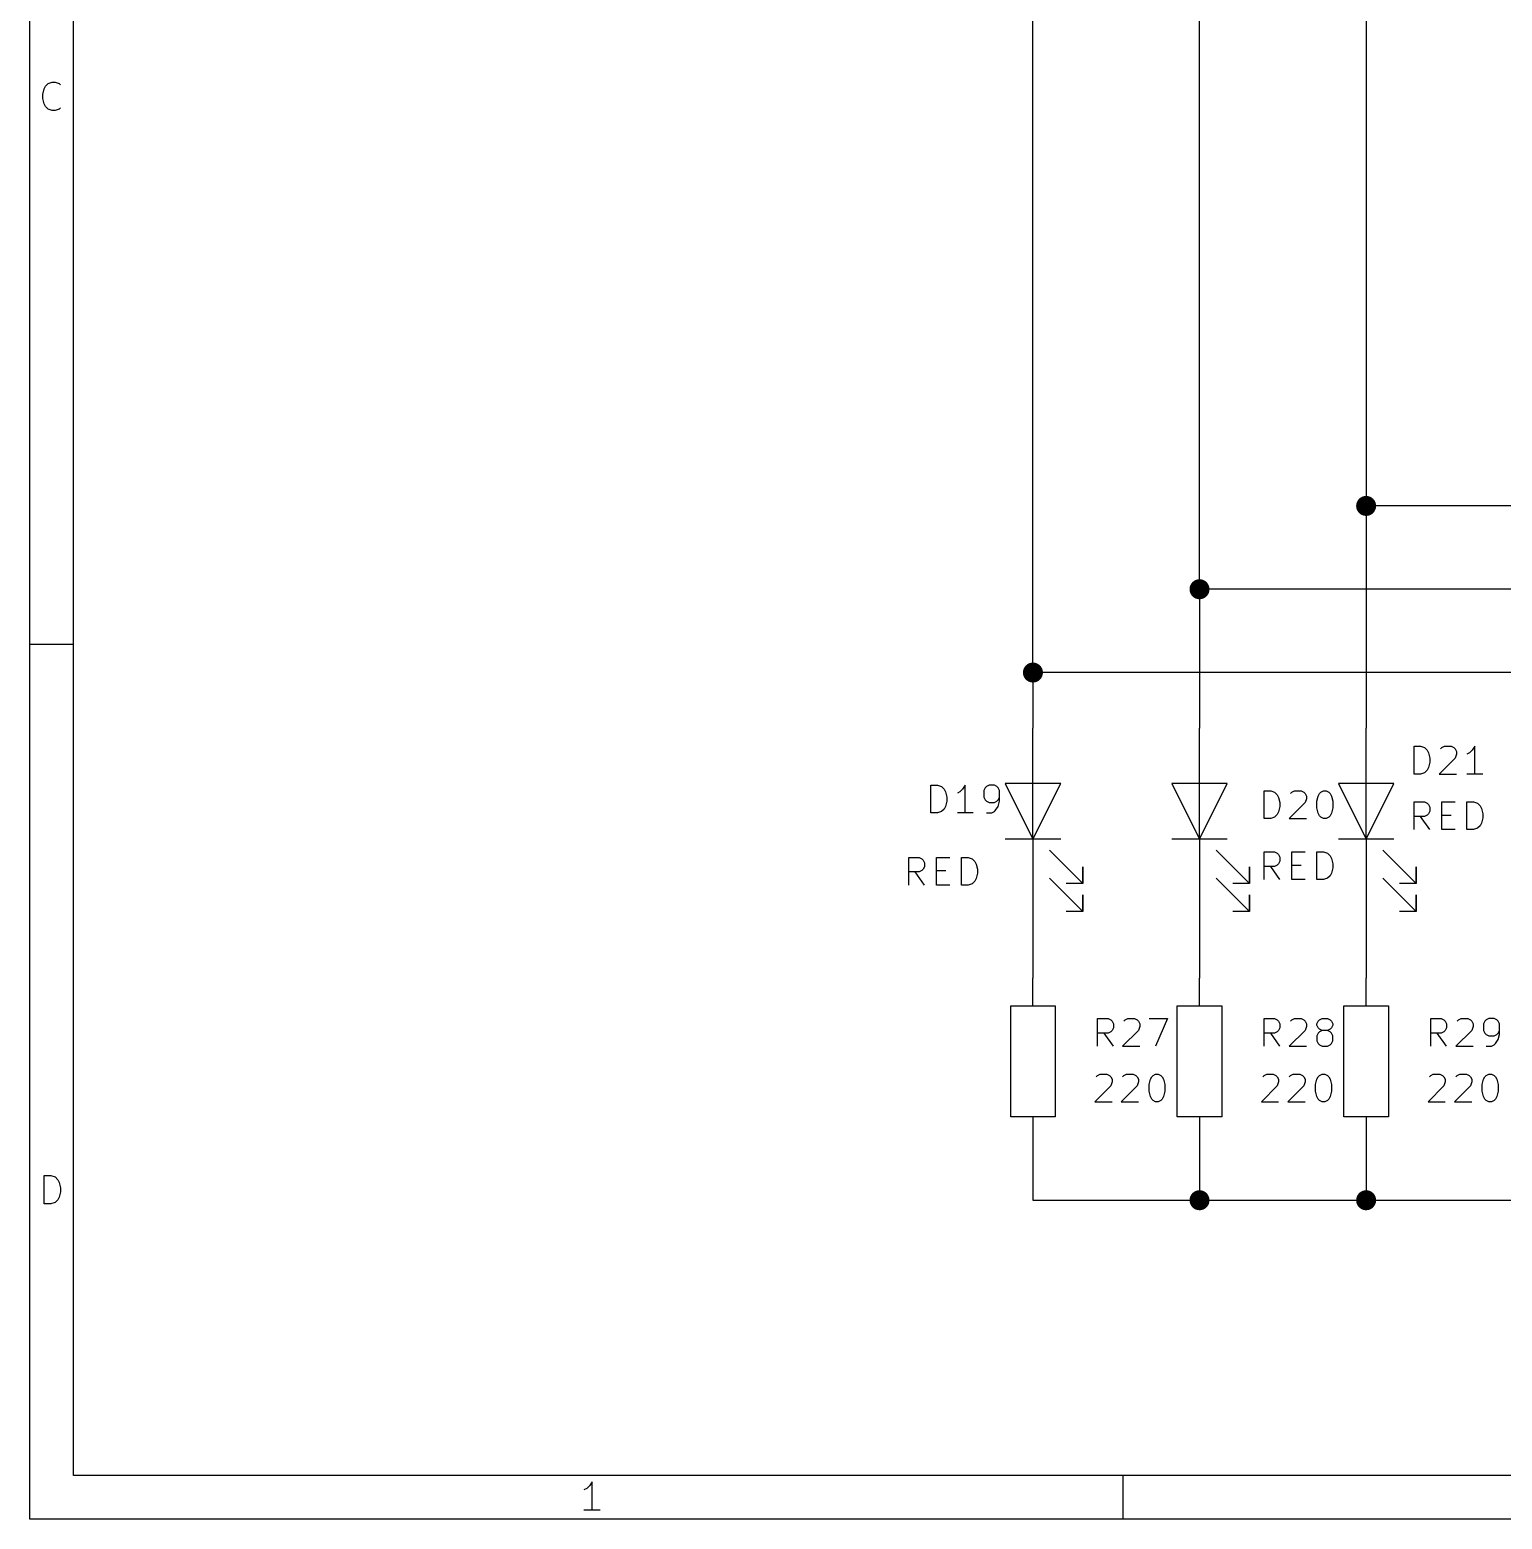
# Model space of a CAD drawing. Extents: x 0.4 to 11.3, y -7.9 to -0.4.
# Drawn here: x 0.394 to 3.045, y -7.874 to -5.193 of the extents above; entities that cross this region are included whole.
import ezdxf

# ---------------------------------------------------------------- set-up
doc = ezdxf.new("R2010")
doc.units = 0
doc.header["$MEASUREMENT"] = 0
for name, color, linetype in [('CYAN2', 4, 'CONTINUOUS'), ('GREEN3', 91, 'CONTINUOUS'), ('RED2', 1, 'CONTINUOUS')]:
    doc.layers.add(name, color=color, linetype=linetype)

msp = doc.modelspace()

# ---------------------------------------------------------------- linework, layer by layer
at = {"layer": 'CYAN2', "linetype": 'CONTINUOUS'}
for p, q in [((2.8863, -6.5328), (2.8863, -6.4828)), ((2.8863, -6.4828), (2.8982, -6.4828)), ((2.8863, -6.5328), (2.8863, -6.4828)), ((2.8863, -6.4828), (2.8982, -6.4828)), ((2.8982, -6.4828), (2.9053, -6.4852)), ((2.8982, -6.4828), (2.9053, -6.4852)), ((2.9053, -6.4852), (2.9101, -6.4899)), ((2.9053, -6.4852), (2.9101, -6.4899)), ((2.9339, -6.4876), (2.9363, -6.4852)), ((2.9339, -6.4876), (2.9363, -6.4852)), ((2.9363, -6.4852), (2.941, -6.4828)), ((2.9363, -6.4852), (2.941, -6.4828)), ((2.941, -6.4828), (2.9529, -6.4828)), ((2.941, -6.4828), (2.9529, -6.4828)), ((2.9529, -6.4828), (2.9577, -6.4852)), ((2.9529, -6.4828), (2.9577, -6.4852)), ((2.9577, -6.4852), (2.9601, -6.4876)), ((2.9577, -6.4852), (2.9601, -6.4876)), ((2.9601, -6.4876), (2.9625, -6.4923)), ((2.9601, -6.4876), (2.9625, -6.4923)), ((2.9958, -6.4828), (2.991, -6.4899)), ((2.9958, -6.4828), (2.991, -6.4899)), ((2.9958, -6.5328), (2.9958, -6.4828)), ((2.9958, -6.5328), (2.9958, -6.4828)), ((2.9101, -6.4899), (2.9125, -6.4947)), ((2.9101, -6.4899), (2.9125, -6.4947)), ((2.9125, -6.4947), (2.9149, -6.5042)), ((2.9125, -6.4947), (2.9149, -6.5042)), ((2.9149, -6.5114), (2.9125, -6.5209)), ((2.9149, -6.5114), (2.9125, -6.5209)), ((2.9149, -6.5042), (2.9149, -6.5114)), ((2.9149, -6.5042), (2.9149, -6.5114)), ((2.9601, -6.5042), (2.9315, -6.5328)), ((2.9601, -6.5042), (2.9315, -6.5328)), ((2.9625, -6.4971), (2.9601, -6.5042)), ((2.9625, -6.4971), (2.9601, -6.5042)), ((2.9625, -6.4923), (2.9625, -6.4971)), ((2.9625, -6.4923), (2.9625, -6.4971)), ((2.9863, -6.4947), (2.9815, -6.4971)), ((2.9863, -6.4947), (2.9815, -6.4971)), ((2.991, -6.4899), (2.9863, -6.4947)), ((2.991, -6.4899), (2.9863, -6.4947)), ((2.8982, -6.5328), (2.8863, -6.5328)), ((2.8982, -6.5328), (2.8863, -6.5328)), ((2.9053, -6.5304), (2.8982, -6.5328)), ((2.9053, -6.5304), (2.8982, -6.5328)), ((2.9101, -6.5257), (2.9053, -6.5304)), ((2.9101, -6.5257), (2.9053, -6.5304)), ((2.9125, -6.5209), (2.9101, -6.5257)), ((2.9125, -6.5209), (2.9101, -6.5257)), ((2.9315, -6.5328), (2.9625, -6.5328)), ((2.9315, -6.5328), (2.9625, -6.5328)), ((3.0101, -6.5328), (2.9815, -6.5328)), ((3.0101, -6.5328), (2.9815, -6.5328)), ((2.0163, -6.6028), (2.0163, -6.5528)), ((2.0163, -6.5528), (2.0282, -6.5528)), ((2.0282, -6.5528), (2.0353, -6.5552)), ((2.0353, -6.5552), (2.0401, -6.5599)), ((2.0401, -6.5599), (2.0425, -6.5647)), ((2.0425, -6.5647), (2.0449, -6.5742)), ((2.0687, -6.5647), (2.0639, -6.5671)), ((2.0734, -6.5599), (2.0687, -6.5647)), ((2.0782, -6.5528), (2.0734, -6.5599)), ((2.0782, -6.6028), (2.0782, -6.5528)), ((2.1139, -6.5576), (2.1115, -6.5623)), ((2.1115, -6.5623), (2.1115, -6.5742)), ((2.1163, -6.5552), (2.1139, -6.5576)), ((2.121, -6.5528), (2.1163, -6.5552)), ((2.1306, -6.5528), (2.121, -6.5528)), ((2.1353, -6.5552), (2.1306, -6.5528)), ((2.1377, -6.5576), (2.1353, -6.5552)), ((2.1401, -6.5623), (2.1377, -6.5576)), ((2.1401, -6.5814), (2.1401, -6.5623)), ((2.6163, -6.6128), (2.6163, -6.5628)), ((2.6163, -6.5628), (2.6282, -6.5628)), ((2.6163, -6.6128), (2.6163, -6.5628)), ((2.6163, -6.5628), (2.6282, -6.5628)), ((2.6282, -6.5628), (2.6353, -6.5652)), ((2.6282, -6.5628), (2.6353, -6.5652)), ((2.6353, -6.5652), (2.6401, -6.5699)), ((2.6353, -6.5652), (2.6401, -6.5699)), ((2.6639, -6.5676), (2.6663, -6.5652)), ((2.6639, -6.5676), (2.6663, -6.5652)), ((2.6663, -6.5652), (2.671, -6.5628)), ((2.6663, -6.5652), (2.671, -6.5628)), ((2.671, -6.5628), (2.6829, -6.5628)), ((2.671, -6.5628), (2.6829, -6.5628)), ((2.6829, -6.5628), (2.6877, -6.5652)), ((2.6829, -6.5628), (2.6877, -6.5652)), ((2.6877, -6.5652), (2.6901, -6.5676)), ((2.6877, -6.5652), (2.6901, -6.5676)), ((2.6901, -6.5676), (2.6925, -6.5723)), ((2.6901, -6.5676), (2.6925, -6.5723)), ((2.7139, -6.5723), (2.7163, -6.5676)), ((2.7139, -6.5723), (2.7163, -6.5676)), ((2.7163, -6.5676), (2.7187, -6.5652)), ((2.7163, -6.5676), (2.7187, -6.5652)), ((2.7187, -6.5652), (2.7234, -6.5628)), ((2.7187, -6.5652), (2.7234, -6.5628)), ((2.7234, -6.5628), (2.7282, -6.5628)), ((2.7234, -6.5628), (2.7282, -6.5628)), ((2.7282, -6.5628), (2.7329, -6.5652)), ((2.7282, -6.5628), (2.7329, -6.5652)), ((2.7329, -6.5652), (2.7353, -6.5676)), ((2.7329, -6.5652), (2.7353, -6.5676)), ((2.7353, -6.5676), (2.7377, -6.5723)), ((2.7353, -6.5676), (2.7377, -6.5723)), ((2.0401, -6.5957), (2.0353, -6.6004)), ((2.0425, -6.5909), (2.0401, -6.5957)), ((2.0449, -6.5814), (2.0425, -6.5909)), ((2.0449, -6.5742), (2.0449, -6.5814)), ((2.1115, -6.5742), (2.1139, -6.579)), ((2.1139, -6.579), (2.1163, -6.5814)), ((2.1163, -6.5814), (2.121, -6.5838)), ((2.121, -6.5838), (2.1306, -6.5838)), ((2.1306, -6.5838), (2.1353, -6.5814)), ((2.1329, -6.598), (2.1377, -6.5909)), ((2.1353, -6.5814), (2.1377, -6.579)), ((2.1377, -6.579), (2.1401, -6.5742)), ((2.1377, -6.5909), (2.1401, -6.5814)), ((2.6401, -6.5699), (2.6425, -6.5747)), ((2.6401, -6.5699), (2.6425, -6.5747)), ((2.6425, -6.5747), (2.6449, -6.5842)), ((2.6425, -6.5747), (2.6449, -6.5842)), ((2.6449, -6.5914), (2.6425, -6.6009)), ((2.6449, -6.5914), (2.6425, -6.6009)), ((2.6449, -6.5842), (2.6449, -6.5914)), ((2.6449, -6.5842), (2.6449, -6.5914)), ((2.6901, -6.5842), (2.6615, -6.6128)), ((2.6901, -6.5842), (2.6615, -6.6128)), ((2.6925, -6.5771), (2.6901, -6.5842)), ((2.6925, -6.5771), (2.6901, -6.5842)), ((2.6925, -6.5723), (2.6925, -6.5771)), ((2.6925, -6.5723), (2.6925, -6.5771)), ((2.7115, -6.5818), (2.7139, -6.5723)), ((2.7115, -6.5818), (2.7139, -6.5723)), ((2.7115, -6.5938), (2.7115, -6.5818)), ((2.7115, -6.5938), (2.7115, -6.5818)), ((2.7139, -6.6033), (2.7115, -6.5938)), ((2.7139, -6.6033), (2.7115, -6.5938)), ((2.7377, -6.5723), (2.7401, -6.5818)), ((2.7377, -6.5723), (2.7401, -6.5818)), ((2.7401, -6.5938), (2.7377, -6.6033)), ((2.7401, -6.5938), (2.7377, -6.6033)), ((2.7401, -6.5818), (2.7401, -6.5938)), ((2.7401, -6.5818), (2.7401, -6.5938)), ((2.8863, -6.6328), (2.8863, -6.5828)), ((2.8863, -6.5828), (2.9053, -6.5828)), ((2.8863, -6.6328), (2.8863, -6.5828)), ((2.8863, -6.5828), (2.9053, -6.5828)), ((2.9053, -6.5828), (2.9101, -6.5852)), ((2.9053, -6.5828), (2.9101, -6.5852)), ((2.9101, -6.5852), (2.9125, -6.5876)), ((2.9101, -6.5852), (2.9125, -6.5876)), ((2.9125, -6.5876), (2.9149, -6.5923)), ((2.9125, -6.5876), (2.9149, -6.5923)), ((2.9149, -6.5923), (2.9149, -6.5995)), ((2.9149, -6.5923), (2.9149, -6.5995)), ((2.9363, -6.6328), (2.9363, -6.5828)), ((2.9363, -6.5828), (2.9601, -6.5828)), ((2.9363, -6.6328), (2.9363, -6.5828)), ((2.9363, -6.5828), (2.9601, -6.5828)), ((2.9815, -6.6328), (2.9815, -6.5828)), ((2.9815, -6.5828), (2.9934, -6.5828)), ((2.9815, -6.6328), (2.9815, -6.5828)), ((2.9815, -6.5828), (2.9934, -6.5828)), ((2.9934, -6.5828), (3.0006, -6.5852)), ((2.9934, -6.5828), (3.0006, -6.5852)), ((3.0006, -6.5852), (3.0053, -6.5899)), ((3.0006, -6.5852), (3.0053, -6.5899)), ((3.0053, -6.5899), (3.0077, -6.5947)), ((3.0053, -6.5899), (3.0077, -6.5947)), ((3.0077, -6.5947), (3.0101, -6.6042)), ((3.0077, -6.5947), (3.0101, -6.6042)), ((2.0282, -6.6028), (2.0163, -6.6028)), ((2.0353, -6.6004), (2.0282, -6.6028)), ((2.0925, -6.6028), (2.0639, -6.6028)), ((2.1163, -6.6028), (2.1258, -6.6028)), ((2.1258, -6.6028), (2.1306, -6.6004)), ((2.1306, -6.6004), (2.1329, -6.598)), ((2.6282, -6.6128), (2.6163, -6.6128)), ((2.6282, -6.6128), (2.6163, -6.6128)), ((2.6353, -6.6104), (2.6282, -6.6128)), ((2.6353, -6.6104), (2.6282, -6.6128)), ((2.6401, -6.6057), (2.6353, -6.6104)), ((2.6401, -6.6057), (2.6353, -6.6104)), ((2.6425, -6.6009), (2.6401, -6.6057)), ((2.6425, -6.6009), (2.6401, -6.6057)), ((2.6615, -6.6128), (2.6925, -6.6128)), ((2.6615, -6.6128), (2.6925, -6.6128)), ((2.7163, -6.608), (2.7139, -6.6033)), ((2.7163, -6.608), (2.7139, -6.6033)), ((2.7187, -6.6104), (2.7163, -6.608)), ((2.7187, -6.6104), (2.7163, -6.608)), ((2.7234, -6.6128), (2.7187, -6.6104)), ((2.7234, -6.6128), (2.7187, -6.6104)), ((2.7282, -6.6128), (2.7234, -6.6128)), ((2.7282, -6.6128), (2.7234, -6.6128)), ((2.7329, -6.6104), (2.7282, -6.6128)), ((2.7329, -6.6104), (2.7282, -6.6128)), ((2.7353, -6.608), (2.7329, -6.6104)), ((2.7353, -6.608), (2.7329, -6.6104)), ((2.7377, -6.6033), (2.7353, -6.608)), ((2.7377, -6.6033), (2.7353, -6.608)), ((2.9053, -6.609), (2.8863, -6.609)), ((2.9053, -6.609), (2.8863, -6.609)), ((2.9149, -6.6328), (2.8982, -6.609)), ((2.9149, -6.6328), (2.8982, -6.609)), ((2.9101, -6.6066), (2.9053, -6.609)), ((2.9101, -6.6066), (2.9053, -6.609)), ((2.9125, -6.6042), (2.9101, -6.6066)), ((2.9125, -6.6042), (2.9101, -6.6066)), ((2.9149, -6.5995), (2.9125, -6.6042)), ((2.9149, -6.5995), (2.9125, -6.6042)), ((2.9363, -6.6066), (2.9529, -6.6066)), ((2.9363, -6.6066), (2.9529, -6.6066)), ((3.0077, -6.6209), (3.0053, -6.6257)), ((3.0077, -6.6209), (3.0053, -6.6257)), ((3.0101, -6.6114), (3.0077, -6.6209)), ((3.0101, -6.6114), (3.0077, -6.6209)), ((3.0101, -6.6042), (3.0101, -6.6114)), ((3.0101, -6.6042), (3.0101, -6.6114)), ((2.9601, -6.6328), (2.9363, -6.6328)), ((2.9601, -6.6328), (2.9363, -6.6328)), ((2.9934, -6.6328), (2.9815, -6.6328)), ((2.9934, -6.6328), (2.9815, -6.6328)), ((3.0006, -6.6304), (2.9934, -6.6328)), ((3.0006, -6.6304), (2.9934, -6.6328)), ((3.0053, -6.6257), (3.0006, -6.6304)), ((3.0053, -6.6257), (3.0006, -6.6304)), ((2.6163, -6.7228), (2.6163, -6.6728)), ((2.6163, -6.6728), (2.6353, -6.6728)), ((2.6163, -6.7228), (2.6163, -6.6728)), ((2.6163, -6.6728), (2.6353, -6.6728)), ((2.6353, -6.6728), (2.6401, -6.6752)), ((2.6353, -6.6728), (2.6401, -6.6752)), ((2.6401, -6.6752), (2.6425, -6.6776)), ((2.6401, -6.6752), (2.6425, -6.6776)), ((2.6663, -6.7228), (2.6663, -6.6728)), ((2.6663, -6.6728), (2.6901, -6.6728)), ((2.6663, -6.7228), (2.6663, -6.6728)), ((2.6663, -6.6728), (2.6901, -6.6728)), ((2.7115, -6.7228), (2.7115, -6.6728)), ((2.7115, -6.6728), (2.7234, -6.6728)), ((2.7115, -6.7228), (2.7115, -6.6728)), ((2.7115, -6.6728), (2.7234, -6.6728)), ((2.7234, -6.6728), (2.7306, -6.6752)), ((2.7234, -6.6728), (2.7306, -6.6752)), ((2.7306, -6.6752), (2.7353, -6.6799)), ((2.7306, -6.6752), (2.7353, -6.6799)), ((1.9763, -6.7328), (1.9763, -6.6828)), ((1.9763, -6.6828), (1.9953, -6.6828)), ((1.9953, -6.6828), (2.0001, -6.6852)), ((2.0001, -6.6852), (2.0025, -6.6876)), ((2.0025, -6.6876), (2.0049, -6.6923)), ((2.0049, -6.6995), (2.0025, -6.7042)), ((2.0049, -6.6923), (2.0049, -6.6995)), ((2.0263, -6.7328), (2.0263, -6.6828)), ((2.0263, -6.6828), (2.0501, -6.6828)), ((2.0715, -6.7328), (2.0715, -6.6828)), ((2.0715, -6.6828), (2.0834, -6.6828)), ((2.0834, -6.6828), (2.0906, -6.6852)), ((2.0906, -6.6852), (2.0953, -6.6899)), ((2.0953, -6.6899), (2.0977, -6.6947)), ((2.0977, -6.6947), (2.1001, -6.7042)), ((2.6353, -6.699), (2.6163, -6.699)), ((2.6353, -6.699), (2.6163, -6.699)), ((2.6449, -6.7228), (2.6282, -6.699)), ((2.6449, -6.7228), (2.6282, -6.699)), ((2.6401, -6.6966), (2.6353, -6.699)), ((2.6401, -6.6966), (2.6353, -6.699)), ((2.6425, -6.6942), (2.6401, -6.6966)), ((2.6425, -6.6942), (2.6401, -6.6966)), ((2.6425, -6.6776), (2.6449, -6.6823)), ((2.6425, -6.6776), (2.6449, -6.6823)), ((2.6449, -6.6895), (2.6425, -6.6942)), ((2.6449, -6.6895), (2.6425, -6.6942)), ((2.6449, -6.6823), (2.6449, -6.6895)), ((2.6449, -6.6823), (2.6449, -6.6895)), ((2.6663, -6.6966), (2.6829, -6.6966)), ((2.6663, -6.6966), (2.6829, -6.6966)), ((2.7353, -6.6799), (2.7377, -6.6847)), ((2.7353, -6.6799), (2.7377, -6.6847)), ((2.7377, -6.6847), (2.7401, -6.6942)), ((2.7377, -6.6847), (2.7401, -6.6942)), ((2.7401, -6.7014), (2.7377, -6.7109)), ((2.7401, -6.7014), (2.7377, -6.7109)), ((2.7401, -6.6942), (2.7401, -6.7014)), ((2.7401, -6.6942), (2.7401, -6.7014)), ((1.9953, -6.709), (1.9763, -6.709)), ((2.0049, -6.7328), (1.9882, -6.709)), ((2.0001, -6.7066), (1.9953, -6.709)), ((2.0025, -6.7042), (2.0001, -6.7066)), ((2.0263, -6.7066), (2.0429, -6.7066)), ((2.0906, -6.7304), (2.0834, -6.7328)), ((2.0953, -6.7257), (2.0906, -6.7304)), ((2.0977, -6.7209), (2.0953, -6.7257)), ((2.1001, -6.7114), (2.0977, -6.7209)), ((2.1001, -6.7042), (2.1001, -6.7114)), ((2.6901, -6.7228), (2.6663, -6.7228)), ((2.6901, -6.7228), (2.6663, -6.7228)), ((2.7234, -6.7228), (2.7115, -6.7228)), ((2.7234, -6.7228), (2.7115, -6.7228)), ((2.7306, -6.7204), (2.7234, -6.7228)), ((2.7306, -6.7204), (2.7234, -6.7228)), ((2.7353, -6.7157), (2.7306, -6.7204)), ((2.7353, -6.7157), (2.7306, -6.7204)), ((2.7377, -6.7109), (2.7353, -6.7157)), ((2.7377, -6.7109), (2.7353, -6.7157)), ((2.0501, -6.7328), (2.0263, -6.7328)), ((2.0834, -6.7328), (2.0715, -6.7328)), ((2.3163, -7.0228), (2.3163, -6.9728)), ((2.3163, -6.9728), (2.3353, -6.9728)), ((2.3353, -6.9728), (2.3401, -6.9752)), ((2.3401, -6.9966), (2.3353, -6.999)), ((2.3401, -6.9752), (2.3425, -6.9776)), ((2.3425, -6.9942), (2.3401, -6.9966)), ((2.3425, -6.9776), (2.3449, -6.9823)), ((2.3449, -6.9895), (2.3425, -6.9942)), ((2.3449, -6.9823), (2.3449, -6.9895)), ((2.3901, -6.9942), (2.3615, -7.0228)), ((2.3639, -6.9776), (2.3663, -6.9752)), ((2.3663, -6.9752), (2.371, -6.9728)), ((2.371, -6.9728), (2.3829, -6.9728)), ((2.3829, -6.9728), (2.3877, -6.9752)), ((2.3877, -6.9752), (2.3901, -6.9776)), ((2.3901, -6.9776), (2.3925, -6.9823)), ((2.3925, -6.9871), (2.3901, -6.9942)), ((2.3925, -6.9823), (2.3925, -6.9871)), ((2.4091, -6.9728), (2.4425, -6.9728)), ((2.4425, -6.9728), (2.421, -7.0228)), ((2.6163, -7.0228), (2.6163, -6.9728)), ((2.6163, -6.9728), (2.6353, -6.9728)), ((2.6353, -6.9728), (2.6401, -6.9752)), ((2.6401, -6.9966), (2.6353, -6.999)), ((2.6401, -6.9752), (2.6425, -6.9776)), ((2.6425, -6.9942), (2.6401, -6.9966)), ((2.6425, -6.9776), (2.6449, -6.9823)), ((2.6449, -6.9895), (2.6425, -6.9942)), ((2.6449, -6.9823), (2.6449, -6.9895)), ((2.6901, -6.9942), (2.6615, -7.0228)), ((2.6639, -6.9776), (2.6663, -6.9752)), ((2.6663, -6.9752), (2.671, -6.9728)), ((2.671, -6.9728), (2.6829, -6.9728)), ((2.6829, -6.9728), (2.6877, -6.9752)), ((2.6877, -6.9752), (2.6901, -6.9776)), ((2.6901, -6.9776), (2.6925, -6.9823)), ((2.6925, -6.9871), (2.6901, -6.9942)), ((2.6925, -6.9823), (2.6925, -6.9871)), ((2.7115, -6.9823), (2.7139, -6.9776)), ((2.7115, -6.9847), (2.7115, -6.9823)), ((2.7139, -6.9895), (2.7115, -6.9847)), ((2.7139, -6.9776), (2.7163, -6.9752)), ((2.7163, -6.9918), (2.7139, -6.9895)), ((2.7163, -6.9966), (2.7139, -6.999)), ((2.7163, -6.9752), (2.721, -6.9728)), ((2.721, -6.9942), (2.7163, -6.9918)), ((2.721, -6.9942), (2.7163, -6.9966)), ((2.721, -6.9728), (2.7306, -6.9728)), ((2.7306, -6.9942), (2.721, -6.9942)), ((2.7306, -6.9728), (2.7353, -6.9752)), ((2.7353, -6.9918), (2.7306, -6.9942)), ((2.7353, -6.9966), (2.7306, -6.9942)), ((2.7353, -6.9752), (2.7377, -6.9776)), ((2.7377, -6.9895), (2.7353, -6.9918)), ((2.7377, -6.999), (2.7353, -6.9966)), ((2.7377, -6.9776), (2.7401, -6.9823)), ((2.7401, -6.9847), (2.7377, -6.9895)), ((2.7401, -6.9823), (2.7401, -6.9847)), ((2.9163, -7.0228), (2.9163, -6.9728)), ((2.9163, -6.9728), (2.9353, -6.9728)), ((2.9353, -6.9728), (2.9401, -6.9752)), ((2.9401, -6.9966), (2.9353, -6.999)), ((2.9401, -6.9752), (2.9425, -6.9776)), ((2.9425, -6.9942), (2.9401, -6.9966)), ((2.9425, -6.9776), (2.9449, -6.9823)), ((2.9449, -6.9895), (2.9425, -6.9942)), ((2.9449, -6.9823), (2.9449, -6.9895)), ((2.9901, -6.9942), (2.9615, -7.0228)), ((2.9639, -6.9776), (2.9663, -6.9752)), ((2.9663, -6.9752), (2.971, -6.9728)), ((2.971, -6.9728), (2.9829, -6.9728)), ((2.9829, -6.9728), (2.9877, -6.9752)), ((2.9877, -6.9752), (2.9901, -6.9776)), ((2.9901, -6.9776), (2.9925, -6.9823)), ((2.9925, -6.9871), (2.9901, -6.9942)), ((2.9925, -6.9823), (2.9925, -6.9871)), ((3.0139, -6.9776), (3.0115, -6.9823)), ((3.0115, -6.9823), (3.0115, -6.9942)), ((3.0115, -6.9942), (3.0139, -6.999)), ((3.0163, -6.9752), (3.0139, -6.9776)), ((3.021, -6.9728), (3.0163, -6.9752)), ((3.0306, -6.9728), (3.021, -6.9728)), ((3.0353, -6.9752), (3.0306, -6.9728)), ((3.0377, -6.9776), (3.0353, -6.9752)), ((3.0401, -6.9823), (3.0377, -6.9776)), ((3.0377, -6.999), (3.0401, -6.9942)), ((3.0401, -7.0014), (3.0401, -6.9823)), ((2.3353, -6.999), (2.3163, -6.999)), ((2.3449, -7.0228), (2.3282, -6.999)), ((2.3615, -7.0228), (2.3925, -7.0228)), ((2.6353, -6.999), (2.6163, -6.999)), ((2.6449, -7.0228), (2.6282, -6.999)), ((2.6615, -7.0228), (2.6925, -7.0228)), ((2.7139, -6.999), (2.7115, -7.0038)), ((2.7115, -7.0038), (2.7115, -7.0133)), ((2.7115, -7.0133), (2.7139, -7.018)), ((2.7139, -7.018), (2.7163, -7.0204)), ((2.7163, -7.0204), (2.721, -7.0228)), ((2.721, -7.0228), (2.7306, -7.0228)), ((2.7306, -7.0228), (2.7353, -7.0204)), ((2.7353, -7.0204), (2.7377, -7.018)), ((2.7401, -7.0038), (2.7377, -6.999)), ((2.7377, -7.018), (2.7401, -7.0133)), ((2.7401, -7.0133), (2.7401, -7.0038)), ((2.9353, -6.999), (2.9163, -6.999)), ((2.9449, -7.0228), (2.9282, -6.999)), ((2.9615, -7.0228), (2.9925, -7.0228)), ((3.0139, -6.999), (3.0163, -7.0014)), ((3.0163, -7.0014), (3.021, -7.0038)), ((3.0163, -7.0228), (3.0258, -7.0228)), ((3.021, -7.0038), (3.0306, -7.0038)), ((3.0258, -7.0228), (3.0306, -7.0204)), ((3.0306, -7.0038), (3.0353, -7.0014)), ((3.0306, -7.0204), (3.0329, -7.018)), ((3.0329, -7.018), (3.0377, -7.0109)), ((3.0353, -7.0014), (3.0377, -6.999)), ((3.0377, -7.0109), (3.0401, -7.0014)), ((2.3139, -7.0776), (2.3163, -7.0752)), ((2.3163, -7.0752), (2.321, -7.0728)), ((2.321, -7.0728), (2.3329, -7.0728)), ((2.3329, -7.0728), (2.3377, -7.0752)), ((2.3377, -7.0752), (2.3401, -7.0776)), ((2.3401, -7.0776), (2.3425, -7.0823)), ((2.3615, -7.0776), (2.3639, -7.0752)), ((2.3639, -7.0752), (2.3687, -7.0728)), ((2.3687, -7.0728), (2.3806, -7.0728)), ((2.3806, -7.0728), (2.3853, -7.0752)), ((2.3853, -7.0752), (2.3877, -7.0776)), ((2.3877, -7.0776), (2.3901, -7.0823)), ((2.4115, -7.0823), (2.4139, -7.0776)), ((2.4139, -7.0776), (2.4163, -7.0752)), ((2.4163, -7.0752), (2.421, -7.0728)), ((2.421, -7.0728), (2.4258, -7.0728)), ((2.4258, -7.0728), (2.4306, -7.0752)), ((2.4306, -7.0752), (2.4329, -7.0776)), ((2.4329, -7.0776), (2.4353, -7.0823)), ((2.6139, -7.0776), (2.6163, -7.0752)), ((2.6163, -7.0752), (2.621, -7.0728)), ((2.621, -7.0728), (2.6329, -7.0728)), ((2.6329, -7.0728), (2.6377, -7.0752)), ((2.6377, -7.0752), (2.6401, -7.0776)), ((2.6401, -7.0776), (2.6425, -7.0823)), ((2.6615, -7.0776), (2.6639, -7.0752)), ((2.6639, -7.0752), (2.6687, -7.0728)), ((2.6687, -7.0728), (2.6806, -7.0728)), ((2.6806, -7.0728), (2.6853, -7.0752)), ((2.6853, -7.0752), (2.6877, -7.0776)), ((2.6877, -7.0776), (2.6901, -7.0823)), ((2.7115, -7.0823), (2.7139, -7.0776)), ((2.7139, -7.0776), (2.7163, -7.0752)), ((2.7163, -7.0752), (2.721, -7.0728)), ((2.721, -7.0728), (2.7258, -7.0728)), ((2.7258, -7.0728), (2.7306, -7.0752)), ((2.7306, -7.0752), (2.7329, -7.0776)), ((2.7329, -7.0776), (2.7353, -7.0823)), ((2.9139, -7.0776), (2.9163, -7.0752)), ((2.9163, -7.0752), (2.921, -7.0728)), ((2.921, -7.0728), (2.9329, -7.0728)), ((2.9329, -7.0728), (2.9377, -7.0752)), ((2.9377, -7.0752), (2.9401, -7.0776)), ((2.9401, -7.0776), (2.9425, -7.0823)), ((2.9615, -7.0776), (2.9639, -7.0752)), ((2.9639, -7.0752), (2.9687, -7.0728)), ((2.9687, -7.0728), (2.9806, -7.0728)), ((2.9806, -7.0728), (2.9853, -7.0752)), ((2.9853, -7.0752), (2.9877, -7.0776)), ((2.9877, -7.0776), (2.9901, -7.0823)), ((3.0115, -7.0823), (3.0139, -7.0776)), ((3.0139, -7.0776), (3.0163, -7.0752)), ((3.0163, -7.0752), (3.021, -7.0728)), ((3.021, -7.0728), (3.0258, -7.0728)), ((3.0258, -7.0728), (3.0306, -7.0752)), ((3.0306, -7.0752), (3.0329, -7.0776)), ((3.0329, -7.0776), (3.0353, -7.0823)), ((2.3401, -7.0942), (2.3115, -7.1228)), ((2.3425, -7.0871), (2.3401, -7.0942)), ((2.3425, -7.0823), (2.3425, -7.0871)), ((2.3877, -7.0942), (2.3591, -7.1228)), ((2.3901, -7.0871), (2.3877, -7.0942)), ((2.3901, -7.0823), (2.3901, -7.0871)), ((2.4091, -7.0918), (2.4115, -7.0823)), ((2.4091, -7.1038), (2.4091, -7.0918)), ((2.4115, -7.1133), (2.4091, -7.1038)), ((2.4353, -7.0823), (2.4377, -7.0918)), ((2.4377, -7.1038), (2.4353, -7.1133)), ((2.4377, -7.0918), (2.4377, -7.1038)), ((2.6401, -7.0942), (2.6115, -7.1228)), ((2.6425, -7.0871), (2.6401, -7.0942)), ((2.6425, -7.0823), (2.6425, -7.0871)), ((2.6877, -7.0942), (2.6591, -7.1228)), ((2.6901, -7.0871), (2.6877, -7.0942)), ((2.6901, -7.0823), (2.6901, -7.0871)), ((2.7091, -7.0918), (2.7115, -7.0823)), ((2.7091, -7.1038), (2.7091, -7.0918)), ((2.7115, -7.1133), (2.7091, -7.1038)), ((2.7353, -7.0823), (2.7377, -7.0918)), ((2.7377, -7.1038), (2.7353, -7.1133)), ((2.7377, -7.0918), (2.7377, -7.1038)), ((2.9401, -7.0942), (2.9115, -7.1228)), ((2.9425, -7.0871), (2.9401, -7.0942)), ((2.9425, -7.0823), (2.9425, -7.0871)), ((2.9877, -7.0942), (2.9591, -7.1228)), ((2.9901, -7.0871), (2.9877, -7.0942)), ((2.9901, -7.0823), (2.9901, -7.0871)), ((3.0091, -7.0918), (3.0115, -7.0823)), ((3.0091, -7.1038), (3.0091, -7.0918)), ((3.0115, -7.1133), (3.0091, -7.1038)), ((3.0353, -7.0823), (3.0377, -7.0918)), ((3.0377, -7.1038), (3.0353, -7.1133)), ((3.0377, -7.0918), (3.0377, -7.1038)), ((2.3115, -7.1228), (2.3425, -7.1228)), ((2.3591, -7.1228), (2.3901, -7.1228)), ((2.4139, -7.118), (2.4115, -7.1133)), ((2.4163, -7.1204), (2.4139, -7.118)), ((2.421, -7.1228), (2.4163, -7.1204)), ((2.4258, -7.1228), (2.421, -7.1228)), ((2.4306, -7.1204), (2.4258, -7.1228)), ((2.4329, -7.118), (2.4306, -7.1204)), ((2.4353, -7.1133), (2.4329, -7.118)), ((2.6115, -7.1228), (2.6425, -7.1228)), ((2.6591, -7.1228), (2.6901, -7.1228)), ((2.7139, -7.118), (2.7115, -7.1133)), ((2.7163, -7.1204), (2.7139, -7.118)), ((2.721, -7.1228), (2.7163, -7.1204)), ((2.7258, -7.1228), (2.721, -7.1228)), ((2.7306, -7.1204), (2.7258, -7.1228)), ((2.7329, -7.118), (2.7306, -7.1204)), ((2.7353, -7.1133), (2.7329, -7.118)), ((2.9115, -7.1228), (2.9425, -7.1228)), ((2.9591, -7.1228), (2.9901, -7.1228)), ((3.0139, -7.118), (3.0115, -7.1133)), ((3.0163, -7.1204), (3.0139, -7.118)), ((3.021, -7.1228), (3.0163, -7.1204)), ((3.0258, -7.1228), (3.021, -7.1228)), ((3.0306, -7.1204), (3.0258, -7.1228)), ((3.0329, -7.118), (3.0306, -7.1204)), ((3.0353, -7.1133), (3.0329, -7.118))]:
    msp.add_line(p, q, dxfattribs=at)
at = {"layer": 'GREEN3', "linetype": 'CONTINUOUS'}
for p, q in [((2.8, -4.9), (2.8, -6.05)), ((2.5, -6.2), (2.5, -5)), ((2.2, -6.35), (2.2, -5.1)), ((2.8, -6.05), (2.8, -6.45)), ((6.2, -6.05), (2.8, -6.05)), ((6.2, -6.2), (2.5, -6.2)), ((2.5, -6.2), (2.5, -6.45)), ((6.2, -6.35), (2.2, -6.35)), ((2.2, -6.35), (2.2, -6.45)), ((2.2, -6.75), (2.2, -6.9)), ((2.5, -6.75), (2.5, -6.9)), ((2.8, -6.75), (2.8, -6.9)), ((2.2, -7.2), (2.2, -7.3)), ((2.5, -7.2), (2.5, -7.3)), ((2.8, -7.2), (2.8, -7.3)), ((2.2, -7.3), (2.5, -7.3)), ((2.5, -7.3), (2.8, -7.3)), ((2.8, -7.3), (3.1, -7.3))]:
    msp.add_line(p, q, dxfattribs=at)
at = {"layer": 'GREEN3', "const_width": 0.018}
for points in [[(2.791, -6.05, 1), (2.809, -6.05, 1)], [(2.491, -6.2, 1), (2.509, -6.2, 1)], [(2.191, -6.35, 1), (2.209, -6.35, 1)], [(2.491, -7.3, 1), (2.509, -7.3, 1)], [(2.791, -7.3, 1), (2.809, -7.3, 1)]]:
    msp.add_lwpolyline(points, format="xyb", close=True, dxfattribs=at)
at = {"layer": 'RED2', "linetype": 'CONTINUOUS'}
for p, q in [((0.3937, -7.8743), (0.3937, -0.3937)), ((0.4724, -7.7956), (0.4724, -0.4724)), ((0.4172, -5.3091), (0.4197, -5.2993)), ((0.4172, -5.3164), (0.4172, -5.3091)), ((0.4197, -5.2993), (0.4221, -5.2945)), ((0.4221, -5.2945), (0.427, -5.2896)), ((0.427, -5.2896), (0.4343, -5.2872)), ((0.4343, -5.2872), (0.4392, -5.2872)), ((0.4392, -5.2872), (0.4465, -5.2896)), ((0.4465, -5.2896), (0.4489, -5.292)), ((0.4197, -5.3261), (0.4172, -5.3164)), ((0.4221, -5.331), (0.4197, -5.3261)), ((0.427, -5.3359), (0.4221, -5.331)), ((0.4343, -5.3383), (0.427, -5.3359)), ((0.4465, -5.3359), (0.4392, -5.3383)), ((0.4489, -5.3335), (0.4465, -5.3359)), ((0.4392, -5.3383), (0.4343, -5.3383)), ((0.3937, -6.2992), (0.4724, -6.2992)), ((2.2, -6.55), (2.2, -6.45)), ((2.5, -6.55), (2.5, -6.45)), ((2.5, -6.55), (2.5, -6.45)), ((2.8, -6.55), (2.8, -6.45)), ((2.8, -6.55), (2.8, -6.45)), ((2.25, -6.55), (2.15, -6.55)), ((2.15, -6.55), (2.2, -6.65)), ((2.2, -6.65), (2.2, -6.55)), ((2.2, -6.65), (2.25, -6.55)), ((2.55, -6.55), (2.45, -6.55)), ((2.45, -6.55), (2.5, -6.65)), ((2.5, -6.65), (2.5, -6.55)), ((2.5, -6.65), (2.55, -6.55)), ((2.85, -6.55), (2.75, -6.55)), ((2.75, -6.55), (2.8, -6.65)), ((2.8, -6.65), (2.8, -6.55)), ((2.8, -6.65), (2.85, -6.55)), ((2.25, -6.65), (2.15, -6.65)), ((2.2, -6.65), (2.2, -6.75)), ((2.55, -6.65), (2.45, -6.65)), ((2.5, -6.65), (2.5, -6.75)), ((2.5, -6.65), (2.5, -6.75)), ((2.85, -6.65), (2.75, -6.65)), ((2.8, -6.65), (2.8, -6.75)), ((2.8, -6.65), (2.8, -6.75)), ((2.23, -6.67), (2.29, -6.73)), ((2.53, -6.67), (2.59, -6.73)), ((2.83, -6.67), (2.89, -6.73)), ((2.29, -6.73), (2.29, -6.7)), ((2.29, -6.7), (2.29, -6.73)), ((2.59, -6.73), (2.59, -6.7)), ((2.59, -6.7), (2.59, -6.73)), ((2.89, -6.73), (2.89, -6.7)), ((2.89, -6.7), (2.89, -6.73)), ((2.23, -6.72), (2.29, -6.78)), ((2.29, -6.73), (2.26, -6.73)), ((2.53, -6.72), (2.59, -6.78)), ((2.59, -6.73), (2.56, -6.73)), ((2.83, -6.72), (2.89, -6.78)), ((2.89, -6.73), (2.86, -6.73)), ((2.29, -6.78), (2.29, -6.75)), ((2.29, -6.75), (2.29, -6.78)), ((2.59, -6.78), (2.59, -6.75)), ((2.59, -6.75), (2.59, -6.78)), ((2.89, -6.78), (2.89, -6.75)), ((2.89, -6.75), (2.89, -6.78)), ((2.29, -6.78), (2.26, -6.78)), ((2.59, -6.78), (2.56, -6.78)), ((2.89, -6.78), (2.86, -6.78)), ((2.2, -6.95), (2.2, -6.9)), ((2.5, -6.95), (2.5, -6.9)), ((2.8, -6.95), (2.8, -6.9)), ((2.16, -7.15), (2.16, -6.95)), ((2.16, -6.95), (2.24, -6.95)), ((2.24, -6.95), (2.24, -7.15)), ((2.46, -7.15), (2.46, -6.95)), ((2.46, -6.95), (2.54, -6.95)), ((2.54, -6.95), (2.54, -7.15)), ((2.76, -7.15), (2.76, -6.95)), ((2.76, -6.95), (2.84, -6.95)), ((2.84, -6.95), (2.84, -7.15)), ((2.24, -7.15), (2.16, -7.15)), ((2.2, -7.15), (2.2, -7.2)), ((2.54, -7.15), (2.46, -7.15)), ((2.5, -7.15), (2.5, -7.2)), ((2.84, -7.15), (2.76, -7.15)), ((2.8, -7.15), (2.8, -7.2)), ((0.4197, -7.3068), (0.4197, -7.2557)), ((0.4197, -7.2557), (0.4319, -7.2557)), ((0.4319, -7.2557), (0.4392, -7.2581)), ((0.4392, -7.2581), (0.444, -7.263)), ((0.444, -7.263), (0.4465, -7.2678)), ((0.4465, -7.2678), (0.4489, -7.2776)), ((0.4489, -7.2849), (0.4465, -7.2946)), ((0.4489, -7.2776), (0.4489, -7.2849)), ((0.4319, -7.3068), (0.4197, -7.3068)), ((0.4392, -7.3044), (0.4319, -7.3068)), ((0.444, -7.2995), (0.4392, -7.3044)), ((0.4465, -7.2946), (0.444, -7.2995)), ((11.2206, -7.7956), (0.4724, -7.7956)), ((2.3622, -7.7956), (2.3622, -7.8743)), ((1.3965, -7.8193), (1.3916, -7.8217)), ((1.4013, -7.8144), (1.3965, -7.8193)), ((1.4062, -7.8071), (1.4013, -7.8144)), ((1.4062, -7.8583), (1.4062, -7.8071)), ((11.2993, -7.8743), (0.3937, -7.8743)), ((1.4208, -7.8583), (1.3916, -7.8583))]:
    msp.add_line(p, q, dxfattribs=at)

doc.saveas('drawing.dxf')
